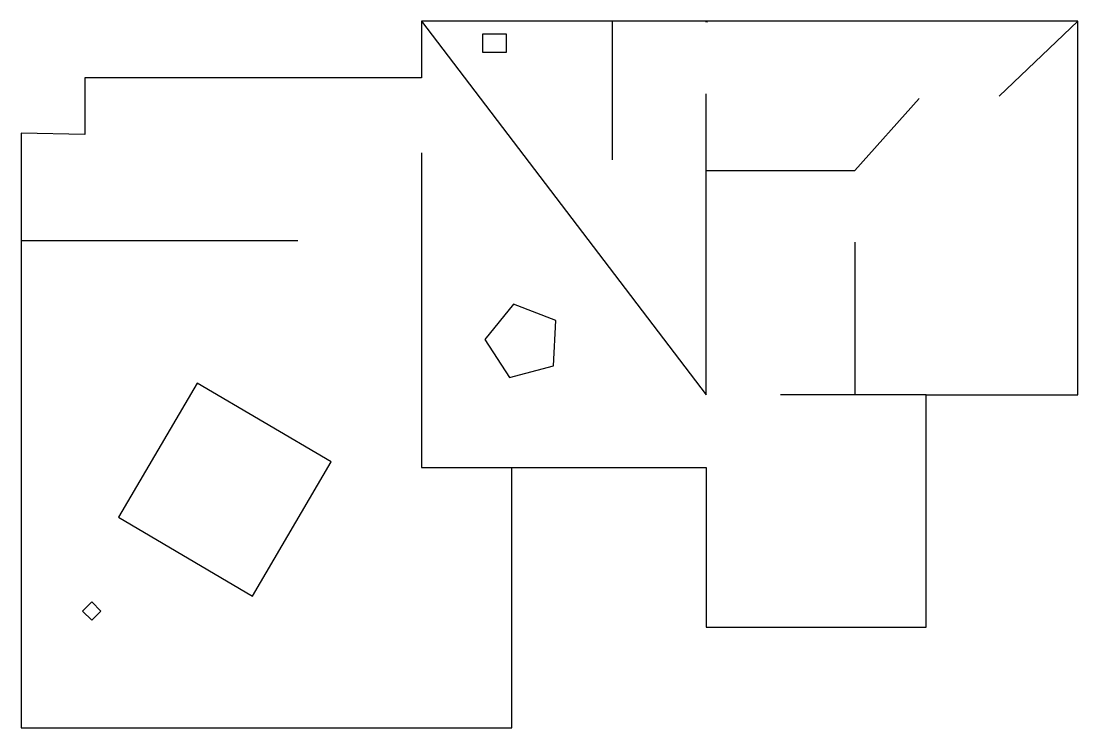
# Model space of a CAD drawing. Header units: millimetres. Extents: x 30 to 548, y 48 to 394.
import ezdxf

# ---------------------------------------------------------------- set-up
doc = ezdxf.new("R2010")
doc.units = ezdxf.units.MM
for name, color, linetype in [('CapaContorn', 7, 'Continuous'), ('CapaObjectiu', 7, 'Continuous'), ('CapaParets', 7, 'Continuous'), ('CapaRobot', 7, 'Continuous')]:
    doc.layers.add(name, color=color, linetype=linetype)

msp = doc.modelspace()

# ---------------------------------------------------------------- linework, layer by layer
msp.add_line((365.83, 394.21), (365.83, 394.21))
msp.add_line((365.83, 394.21), (365.83, 394.21))
at = {"layer": 'CapaContorn'}
for p, q in [((547.92, 394.21), (226.29, 394.21)), ((226.29, 394.21), (226.29, 366.42)), ((547.92, 394.21), (365.83, 394.21)), ((547.92, 211.07), (547.92, 394.21)), ((226.29, 366.42), (61.22, 366.42)), ((61.22, 366.42), (61.22, 338.64)), ((30.02, 339.21), (30.02, 47.77)), ((61.22, 338.64), (30.02, 339.21)), ((30.02, 339.21), (30.02, 206.53)), ((473.61, 97.1), (473.61, 211.07)), ((473.61, 211.07), (547.92, 211.07)), ((270.53, 47.77), (270.53, 175.35)), ((270.53, 175.35), (365.83, 175.35)), ((365.83, 175.35), (365.83, 97.1)), ((365.83, 97.1), (473.61, 97.1)), ((30.02, 47.77), (270.53, 47.77))]:
    msp.add_line(p, q, dxfattribs=at)
at = {"layer": 'CapaObjectiu'}
msp.add_lwpolyline([(256.35, 387.97), (267.7, 387.97), (267.7, 378.9), (256.35, 378.9)], close=True, dxfattribs=at)
at = {"layer": 'CapaParets'}
for p, q in [((226.29, 394.21), (365.83, 211.07)), ((319.89, 326.17), (319.89, 394.21)), ((366.4, 393.64), (365.83, 394.21)), ((365.83, 393.64), (365.83, 394.21)), ((509.35, 357.36), (547.92, 394.21)), ((365.83, 211.07), (365.83, 358.49)), ((438.55, 321.07), (470.21, 356.22)), ((226.29, 329.57), (226.29, 175.35)), ((365.83, 321.07), (438.55, 321.07)), ((165.59, 286.48), (30.02, 286.48)), ((438.55, 285.91), (438.55, 211.07)), ((473.61, 211.07), (402.14, 211.07)), ((226.29, 175.35), (270.53, 175.35))]:
    msp.add_line(p, q, dxfattribs=at)
for points in [[(257.29, 238.14), (269.43, 219.47), (290.93, 225.24), (292.09, 247.47), (271.3, 255.45)], [(116.26, 216.75), (77.68, 150.98), (143.46, 112.4), (182.03, 178.18)]]:
    msp.add_lwpolyline(points, close=True, dxfattribs=at)
at = {"layer": 'CapaRobot'}
msp.add_lwpolyline([(69.16, 105.04), (64.62, 109.58), (60.09, 105.04), (64.62, 100.5)], close=True, dxfattribs=at)

doc.saveas('drawing.dxf')
